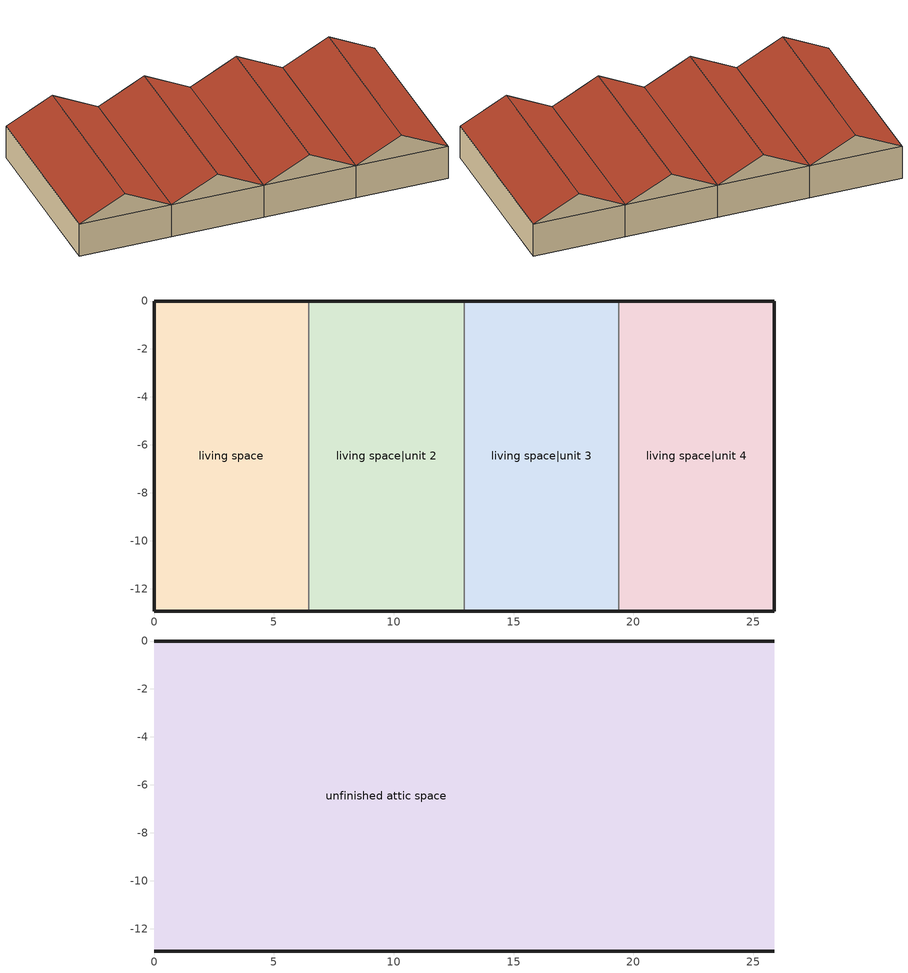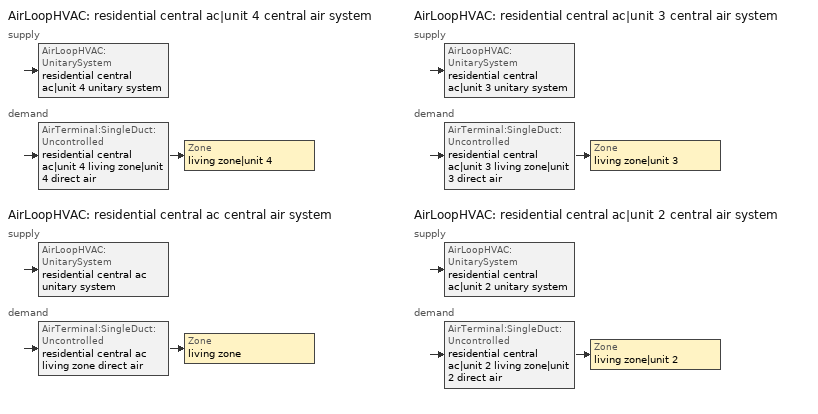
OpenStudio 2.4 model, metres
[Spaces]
living space
 floor ground: 0,-12.93 0,0 6.47,0 6.47,-12.93 z0
 wall outside: 6.47,0 0,0 0,-12.93 6.47,-12.93 z0:2.44
 wall to living space|unit 2: 6.47,-12.93 6.47,0 z0:2.44
living space|unit 2
 floor ground: 6.47,-12.93 6.47,0 12.93,0 12.93,-12.93 z0
 wall outside: 12.93,0 6.47,0 / 6.47,-12.93 12.93,-12.93 z0:2.44
 wall to living space|unit 3: 12.93,-12.93 12.93,0 z0:2.44
living space|unit 3
 floor ground: 12.93,-12.93 12.93,0 19.4,0 19.4,-12.93 z0
 wall outside: 19.4,0 12.93,0 / 12.93,-12.93 19.4,-12.93 z0:2.44
 wall to living space|unit 4: 19.4,-12.93 19.4,0 z0:2.44
living space|unit 4
 floor ground: 19.4,-12.93 19.4,0 25.86,0 25.86,-12.93 z0
 wall outside: 19.4,-12.93 25.86,-12.93 25.86,0 19.4,0 z0:2.44
unfinished attic space
 floor to living space: 0,-12.93 0,0 6.47,0 6.47,-12.93 z2.44
 floor to living space|unit 2: 6.47,-12.93 6.47,0 12.93,0 12.93,-12.93 z2.44
 floor to living space|unit 3: 12.93,-12.93 12.93,0 19.4,0 19.4,-12.93 z2.44
 floor to living space|unit 4: 19.4,-12.93 19.4,0 25.86,0 25.86,-12.93 z2.44
 wall outside: 3.23,-12.93,4.05 0,-12.93,2.44 6.47,-12.93,2.44; 3.23,0,4.05 6.47,0,2.44 0,0,2.44; 9.7,-12.93,4.05 6.47,-12.93,2.44 12.93,-12.93,2.44; 9.7,0,4.05 12.93,0,2.44 6.47,0,2.44; 16.16,-12.93,4.05 12.93,-12.93,2.44 19.4,-12.93,2.44; 16.16,0,4.05 19.4,0,2.44 12.93,0,2.44; 22.63,-12.93,4.05 19.4,-12.93,2.44 25.86,-12.93,2.44; 22.63,0,4.05 25.86,0,2.44 19.4,0,2.44
 roof outside: 3.23,0,4.05 0,0,2.44 0,-12.93,2.44 3.23,-12.93,4.05; 3.23,-12.93,4.05 6.47,-12.93,2.44 6.47,0,2.44 3.23,0,4.05; 9.7,-12.93,4.05 12.93,-12.93,2.44 12.93,0,2.44 9.7,0,4.05; 9.7,0,4.05 6.47,0,2.44 6.47,-12.93,2.44 9.7,-12.93,4.05; 16.16,-12.93,4.05 19.4,-12.93,2.44 19.4,0,2.44 16.16,0,4.05; 16.16,0,4.05 12.93,0,2.44 12.93,-12.93,2.44 16.16,-12.93,4.05; 22.63,-12.93,4.05 25.86,-12.93,2.44 25.86,0,2.44 22.63,0,4.05; 22.63,0,4.05 19.4,0,2.44 19.4,-12.93,2.44 22.63,-12.93,4.05
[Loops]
AirLoopHVAC 'residential central ac|unit 4 central air system'
 supply: AirLoopHVAC:UnitarySystem 'residential central ac|unit 4 unitary system'
 demand: AirTerminal:SingleDuct:Uncontrolled 'residential central ac|unit 4 living zone|unit 4 direct air' > Zone 'living zone|unit 4'
AirLoopHVAC 'residential central ac central air system'
 supply: AirLoopHVAC:UnitarySystem 'residential central ac unitary system'
 demand: AirTerminal:SingleDuct:Uncontrolled 'residential central ac living zone direct air' > Zone 'living zone'
AirLoopHVAC 'residential central ac|unit 3 central air system'
 supply: AirLoopHVAC:UnitarySystem 'residential central ac|unit 3 unitary system'
 demand: AirTerminal:SingleDuct:Uncontrolled 'residential central ac|unit 3 living zone|unit 3 direct air' > Zone 'living zone|unit 3'
AirLoopHVAC 'residential central ac|unit 2 central air system'
 supply: AirLoopHVAC:UnitarySystem 'residential central ac|unit 2 unitary system'
 demand: AirTerminal:SingleDuct:Uncontrolled 'residential central ac|unit 2 living zone|unit 2 direct air' > Zone 'living zone|unit 2'
[Building]
Building: Standards Number of Stories=1; Standards Number of Above Ground Stories=1; Standards Building Type=singlefamilyttached; Standards Number of Living Units=4
[Site]
Denver Intl Ap_CO_USA: Latitude {deg}=39.83; Longitude {deg}=-104.65; Time Zone {hr}=-7; Elevation {m}=1650
[ClimateZones]
Climate Zone Institution Name 2=Building America; Climate Zone Document Year 2=0; Climate Zone Value 2=Cold
[Site:WaterMainsTemperature]
Calculation Method=Correlation; Annual Average Outdoor Air Temperature {C}=10.8753; Maximum Difference In Monthly Average Outdoor Air Temperatures {deltaC}=23.1524
[Site:GroundTemperature:BuildingSurface]
6.71281, 4.94206, 4.80025, 5.64056, 9.01395, 12.3716, 15.2825, 17.1265, 17.2832, 15.7834, 12.9467, 9.69205
[Site:GroundTemperature:Deep]
10.8753, 10.8753, 10.8753, 10.8753, 10.8753, 10.8753, 10.8753, 10.8753, 10.8753, 10.8753, 10.8753, 10.8753
[ThermalZone] Use Ideal Air Loads=No
living zone; living zone|unit 2; living zone|unit 3; living zone|unit 4; unfinished attic zone
[Sizing:Zone] Zone Cooling Design Supply Air Temperature Input Method=SupplyAirTemperature; Zone Cooling Design Supply Air Temperature {C}=14; Zone Cooling Design Supply Air Temperature Difference {deltaC}=11.11; Zone Heating Design Supply Air Temperature Input Method=SupplyAirTemperature; Zone Heating Design Supply Air Temperature {C}=40; Zone Heating Design Supply Air Temperature Difference {deltaC}=11.11; Zone Cooling Design Supply Air Humidity Ratio {kg-H2O/kg-air}=0.0085; Zone Heating Design Supply Air Humidity Ratio {kg-H2O/kg-air}=0.008; Cooling Design Air Flow Method=DesignDay; Heating Design Air Flow Method=DesignDay; Account for Dedicated Outdoor Air System=No; Dedicated Outdoor Air System Control Strategy=NeutralSupplyAir; Dedicated Outdoor Air Low Setpoint Temperature for Design {C}=autosize; Dedicated Outdoor Air High Setpoint Temperature for Design {C}=autosize
living zone; living zone|unit 2; living zone|unit 3; living zone|unit 4; unfinished attic zone
[Zone equipment]
living zone: residential central ac living zone direct air
living zone|unit 2: residential central ac|unit 2 living zone|unit 2 direct air
living zone|unit 3: residential central ac|unit 3 living zone|unit 3 direct air
living zone|unit 4: residential central ac|unit 4 living zone|unit 4 direct air
[Space]
Name | Thermal Zone | Building Unit
living space | living zone | unit 1
living space|unit 2 | living zone|unit 2 | unit 2
living space|unit 3 | living zone|unit 3 | unit 3
living space|unit 4 | living zone|unit 4 | unit 4
unfinished attic space | unfinished attic zone
[BuildingUnit] Building Unit Type=Residential; Building Unit Feature Data Type 3=String; Building Unit Feature Data Type 4=String
Name | Building Unit Feature Name 1 | Building Unit Feature Data Type 1 | Building Unit Feature Value 1 | Building Unit Feature Name 2 | Building Unit Feature Data Type 2 | Building Unit Feature Value 2 | Building Unit Feature Name 3 | Building Unit Feature Value 3 | Building Unit Feature Name 4 | Building Unit Feature Value 4 | Building Unit Feature Name 5 | Building Unit Feature Data Type 5 | Building Unit Feature Value 5 | Building Unit Feature Name 6 | Building Unit Feature Data Type 6 | Building Unit Feature Value 6 | Building Unit Feature Name 7 | Building Unit Feature Data Type 7 | Building Unit Feature Value 7 | Building Unit Feature Name 8 | Building Unit Feature Data Type 8 | Building Unit Feature Value 8 | Building Unit Feature Name 9 | Building Unit Feature Data Type 9 | Building Unit Feature Value 9 | Building Unit Feature Name 10 | Building Unit Feature Data Type 10 | Building Unit Feature Value 10 | Building Unit Feature Name 11 | Building Unit Feature Data Type 11 | Building Unit Feature Value 11 | Building Unit Feature Name 12 | Building Unit Feature Data Type 12 | Building Unit Feature Value 12 | Building Unit Feature Name 13 | Building Unit Feature Data Type 13 | Building Unit Feature Value 13 | Building Unit Feature Name 14 | Building Unit Feature Data Type 14 | Building Unit Feature Value 14 | Building Unit Feature Name 15 | Building Unit Feature Data Type 15 | Building Unit Feature Value 15 | Building Unit Feature Name 16 | Building Unit Feature Data Type 16 | Building Unit Feature Value 16 | Building Unit Feature Name 17 | Building Unit Feature Data Type 17 | Building Unit Feature Value 17 | Building Unit Feature Name 18 | Building Unit Feature Data Type 18 | Building Unit Feature Value 18 | Building Unit Feature Name 19 | Building Unit Feature Data Type 19 | Building Unit Feature Value 19 | Building Unit Feature Name 20 | Building Unit Feature Data Type 20 | Building Unit Feature Value 20 | Building Unit Feature Name 21 | Building Unit Feature Data Type 21 | Building Unit Feature Value 21 | Building Unit Feature Name 22 | Building Unit Feature Data Type 22 | Building Unit Feature Value 22 | Building Unit Feature Name 23 | Building Unit Feature Data Type 23 | Building Unit Feature Value 23 | Building Unit Feature Name 24 | Building Unit Feature Data Type 24 | Building Unit Feature Value 24 | Building Unit Feature Name 25 | Building Unit Feature Data Type 25 | Building Unit Feature Value 25 | Building Unit Feature Name 26 | Building Unit Feature Data Type 26 | Building Unit Feature Value 26 | Building Unit Feature Name 27 | Building Unit Feature Data Type 27 | Building Unit Feature Value 27 | Building Unit Feature Name 28 | Building Unit Feature Data Type 28 | Building Unit Feature Value 28 | Building Unit Feature Name 29 | Building Unit Feature Data Type 29 | Building Unit Feature Value 29 | Building Unit Feature Name 30 | Building Unit Feature Data Type 30 | Building Unit Feature Value 30 | Building Unit Feature Name 31 | Building Unit Feature Data Type 31 | Building Unit Feature Value 31 | Building Unit Feature Name 32 | Building Unit Feature Data Type 32 | Building Unit Feature Value 32 | Building Unit Feature Name 33 | Building Unit Feature Data Type 33 | Building Unit Feature Value 33 | Building Unit Feature Name 34 | Building Unit Feature Data Type 34 | Building Unit Feature Value 34 | Building Unit Feature Name 35 | Building Unit Feature Data Type 35 | Building Unit Feature Value 35 | Building Unit Feature Name 36 | Building Unit Feature Data Type 36 | Building Unit Feature Value 36 | Building Unit Feature Name 37 | Building Unit Feature Data Type 37 | Building Unit Feature Value 37
unit 1; unit 2; unit 3; unit 4 | NumberOfBedrooms | Integer | 3 | NumberOfBathrooms | Double | 2 | SizingInfoHVACCapacityDerateFactorEER | 1.0,1.0,1.0,1.0,1.0 | SizingInfoHVACRatedCFMperTonCooling | 386.1
EPWWeatherInfo | EPWHeaderCity | String | Denver Intl Ap | EPWHeaderState | String | CO | EPWHeaderCountry | USA | EPWHeaderDataSource | TMY3 | EPWHeaderStation | String | 725650 | EPWHeaderLatitude | Double | 39.83 | EPWHeaderLongitude | Double | -104.65 | EPWHeaderTimezone | Double | -7 | EPWHeaderAltitude | Double | 5413.39 | EPWHeaderLocalPressure | Double | 0.819376 | EPWDataAnnualAvgDrybulb | Double | 51.5756 | EPWDataAnnualMinDrybulb | Double | -2.92 | EPWDataAnnualMaxDrybulb | Double | 104 | EPWDataCDD50F | Double | 3072.29 | EPWDataCDD65F | Double | 883.62 | EPWDataHDD50F | Double | 2497.19 | EPWDataHDD65F | Double | 5783.52 | EPWDataAnnualAvgWindspeed | Double | 3.91653 | EPWDataMonthlyAvgDrybulbs | String | 33.4191935483871,31.90142857142857,43.02620967741937,42.48624999999999,59.877741935483854,73.57574999999997,72.07975806451608,72.70008064516134,66.49200000000006,50.079112903225806,37.218250000000005,34.582177419354835 | EPWDataMainsDailyTemps | String | 50.07624256468852,49.9657852697145,49.85758155416448,49.751663461543984,49.64806235849292,49.546808925496705,49.447933147800505,49.351464306529365,49.25743097001694,49.16586098534519,49.07678147009777,48.9902188043294,48.906198622753685,48.82474580715159,48.74588447900296,48.66963799234321,48.59602892684719,48.52507908114245,48.45680946635381,48.391240299881055,48.32839099941181,48.26828017717112,48.21092563440966,48.15634435613204,48.10455250606684,48.05556542187992,48.00939761063228,47.96606274448393,47.92557365664505,47.887942337575495,47.853179931434,47.82129673277788,47.79230218351444,47.76620487010481,47.743012521021186,47.72273200445808,47.705369326298396,47.6909296283348,47.679417186747095,47.67083541083581,47.665186842012595,47.662473153047614,47.66269514757414,47.66585275985061,47.67194505478005,47.68097022818702,47.6929256073519,47.70780765180238,47.725611954361966,47.746333242455066,47.769965379668484,47.796501367568624,47.82593334777399,47.85825260428242,47.89344956605221,47.931513809836495,47.972434063270015,48.01619820820728,48.06279328431128,48.11220549289157,48.16442020099056,48.21942194571703,48.2771944388252,48.33772057153844,48.40098241961582,48.466961248660226,48.53563751966634,48.606990894806984,48.68100024345593,48.75764364844555,48.83689841255739,48.91874106524372,49.00314736957813,49.090092329433034,49.179550196882076,49.27149447982511,49.36589794983359,49.46273265021402,49.56196990428706,49.663580323879835,49.76753381802899,49.87379960189182,49.98234620586294,50.09314148489369,50.20615262801157,50.32134616803694,50.43868799149398,50.558143348713074,50.679676864121596,50.80325254672008,50.928833800740556,51.056383436484104,51.18586368133418,51.317236190942644,51.450462060585075,51.58550183668202,51.72231552848283,51.8608626199085,52.001102081550165,52.14299238281953,52.28649150424779,52.431556949929295,52.57814576010629,52.72621452389105,52.87571939212163,53.02661609034733,53.1788599319402,53.33240583132853,53.48720831734851,53.64322154671014,53.80039931757321,53.95869508322959,54.11806196588759,54.27845277055436,54.43981999901223,54.60211586388488,54.76529230278913,54.92930099256811,55.09409336360176,55.25962061419023,55.42583372500605,55.59268347361075,55.76012044903158,55.928095066394164,56.09655758160655,56.26545810609043,56.434746621555234,56.60437299481053,56.77428699261249,56.94443829654001,57.11477651789601,57.28525121262962,57.45581189627462,57.626408058900026,57.79698918006809,57.96750474379542,58.13790425351288,58.30813724701959,58.47815331142689,58.64790209808762,58.81733333750638,58.98639685422639,59.15504258168846,59.32322057705774,59.49088103601378,59.65797430749968,59.8244509084257,59.99026153832327,60.155357093944815,60.319688683805246,60.483207642660695,60.645865545920266,60.80761422398652,60.96840577652046,61.12819258662674,61.28692733495497,61.44456301371288,61.601052940587266,61.756350772568474,61.91041051967448,62.06318655857034,62.21463364607915,62.3647069325804,62.513361975291694,62.66055475143013,62.8062416712492,62.95037959094745,63.092925825445185,63.23383816102518,63.37307486783391,63.510594712239424,63.64635696904234,63.780321433536166,63.91244843341359,64.04269884051503,64.17103408241611,64.29741615385046,64.42180762796467,64.54417166740183,64.66447203521064,64.7826731055766,64.89873987437228,65.01263796952341,65.1243336611879,65.23379387174461,65.3409861855889,65.44587885873234,65.54844082820324,65.64864172124577,65.7464518643145,65.84184229186198,65.93478475491656,66.02525172944816,66.1132164245191,66.19865279021808,66.28153552537464,66.36184008505177,66.43954268781472,66.51462032277367,66.5870507563981,66.65681253910113,66.72388501159155,66.78824831099192,66.84988337672074,66.90877195613707,66.96489660994588,67.01824071736252,67.06878848103484,67.1165249317214,67.16143593272444,67.20350818407641,67.24272922647855,67.27908744499064,67.31257207247062,67.34317319276323,67.37088174363653,67.3956895194656,67.41758917366263,67.43657422085245,67.45263903879312,67.46577887004098,67.47598982335947,67.48326887487147,67.48761386895481,67.48902351888066,67.48749740719454,67.48303598583998,67.47564057602465,67.4653133678291,67.45205741955826,67.43587665683563,67.41677587144085,67.3947607198906,67.36983772176349,67.34201425776935,67.31129856756353,67.27769974730674,67.24122774697138,67.2018933673949,67.15970825708125,67.11468490875131,67.06683665564324,67.016177667564,66.96272294669309,66.9064883231398,66.84749045025528,66.78574679970077,66.72127565627359,66.65409611249221,66.58422806294226,66.51169219838482,66.43650999962918,66.3587037311714,66.27829643460095,66.19531192177712,66.10977476777741,66.0217103036198,65.93114460876124,65.8381045033745,65.74261754040552,65.64471199741399,65.54441686819918,65.44176185421362,65.33677735576744,65.22949446302547,65.11994494680027,65.00816124914347,64.89417647373837,64.77802437609661,64.65973935356176,64.53935643512291,64.41691127104114,64.29244012229206,64.16597984982745,64.03756790365921,63.907242311768954,63.77504166884635,63.64100512485964,63.50517237346182,63.36758364023565,63.22827967078132,63.08730171864996,62.94469153312682,62.8004913468676,62.65474386339169,62.50749224443585,62.35878009717235,62.20865146129508,62.057150795977584,61.90432296670698,61.75021323199739,61.594867229987095,61.43833096492323,61.280650793538065,61.12187341132087,60.96204583868955,60.80121540706591,60.63942974485897,60.47673676336026,60.313184642555285,60.14882181685554,59.98369696075508,59.81785897441608,59.65135696918745,59.484240253061,59.31655831606938,59.14836081563002,58.979697561839586,58.810618502723216,58.6411737094428,58.471413361469004,58.30138773172097,58.131147171678556,57.96074209647117,57.79022296994788,57.61964028973289,57.4490445722713,57.27848633786901,57.10801609573171,56.937684329007,56.7675414798343,56.59763793440687,56.42802400805046,56.25874993032284,56.08986583013886,55.92142172092521,55.75346748580941,55.5860528628474,55.419227430294114,55.253040591921305,55.08754156238711,54.92277935266162,54.75880275551268,54.595660331056436,54.4334003923767,54.27207099121744,54.11171990375278,53.95239461643853,53.79414231194946,53.63700985520665,53.481043779498904,53.32629027270227,53.17279516360208,53.02060390832105,52.86976157685794,52.720312839740515,52.57230195479677,52.42577275404838,52.280768630730314,52.13733252644028,51.995506918421995,51.85533380698598,51.71685470307155,51.580110615953686,51.44514204109864,51.31198894817151,51.180690769199586,51.051286386894986,50.92381412313986,50.79831172763779,50.67481636673449,50.553364612411414,50.433992431455266,50.3167351748068,50.20162756709197 | EPWDataMainsMonthlyTemps | String | 48.74588447900296,47.67194505478005,49.179550196882076,52.87571939212163,57.79698918006809,62.66055475143013,66.19865279021808,67.48902351888066,66.19531192177712,62.65474386339169,57.79022296994788,52.86976157685794 | EPWDataMainsAvgTemp | Double | 57.5779 | EPWDataGroundMonthlyTemps | String | 44.08306285945173,40.89570904991865,40.64045432632048,42.153016571250646,48.225111118704206,54.268919273837525,59.508577937551024,62.82777283423508,63.10975667174995,60.41014950381947,55.304105212311526,49.445696474514364 | EPWDataWSF | Double | 0.59 | EPWDataMonthlyAvgDailyHighDrybulbs | String | 47.41032258064516,46.58642857142857,55.15032258064517,53.708,72.80193548387098,88.67600000000002,86.1858064516129,85.87225806451613,82.082,63.18064516129033,48.73400000000001,48.87935483870968 | EPWDataMonthlyAvgDailyLowDrybulbs | String | 19.347741935483874,19.856428571428573,30.316129032258065,31.112,47.41612903225806,57.901999999999994,59.063870967741934,60.956774193548384,52.352000000000004,38.41612903225806,27.002000000000002,23.02903225806451 | EPWDesignHeatingDrybulb | Double | 6.8 | EPWDesignHeatingWindspeed | Double | 12 | EPWDesignCoolingDrybulb | Double | 91.76 | EPWDesignCoolingWetbulb | Double | 60.08 | EPWDesignCoolingHumidityRatio | Double | 0.00605039 | EPWDesignCoolingWindspeed | Double | 4.2 | EPWDesignDailyTemperatureRange | Double | 27.36 | EPWDesignDehumidDrybulb | Double | 67.28 | EPWDesignDehumidHumidityRatio | Double | 0.0122954 | EPWDesignCoolingDirectNormal | Double | 985 | EPWDesignCoolingDiffuseHorizontal | Double | 84
[Coil:Cooling:DX:SingleSpeed] Availability Schedule=Always On Discrete; Rated Total Cooling Capacity {W}=autosize; Rated Sensible Heat Ratio=0.740403; Rated COP {W/W}=3.95054; Rated Air Flow Rate {m3/s}=autosize; Rated Evaporator Fan Power Per Volume Flow Rate {W/(m3/s)}=773.391; Nominal Time for Condensate Removal to Begin {s}=1000; Ratio of Initial Moisture Evaporation Rate and Steady State Latent Capacity=1.5; Maximum Cycling Rate {cycles/hr}=3; Latent Capacity Time Constant {s}=45; Condenser Type=AirCooled; Evaporative Condenser Effectiveness=0; Evaporative Condenser Air Flow Rate {m3/s}=Autosize; Evaporative Condenser Pump Rated Power Consumption {W}=Autosize; Crankcase Heater Capacity {W}=0; Maximum Outdoor Dry-Bulb Temperature for Crankcase Heater Operation {C}=12.7778; Basin Heater Capacity {W/K}=0; Basin Heater Setpoint Temperature {C}=10
Name | Total Cooling Capacity Function of Temperature Curve | Total Cooling Capacity Function of Flow Fraction Curve | Energy Input Ratio Function of Temperature Curve | Energy Input Ratio Function of Flow Fraction Curve | Part Load Fraction Correlation Curve
residential central ac|unit 4 cooling coil | Cool-Cap-fT1 | Cool-Cap-fFF1 | Cool-EIR-fT1 | Cool-EIR-fFF1 | Cool-PLF-fPLR1
residential central ac cooling coil | Cool-Cap-fT1 1 | Cool-Cap-fFF1 1 | Cool-EIR-fT1 1 | Cool-EIR-fFF1 1 | Cool-PLF-fPLR1 1
residential central ac|unit 3 cooling coil | Cool-Cap-fT1 2 | Cool-Cap-fFF1 2 | Cool-EIR-fT1 2 | Cool-EIR-fFF1 2 | Cool-PLF-fPLR1 2
residential central ac|unit 2 cooling coil | Cool-Cap-fT1 3 | Cool-Cap-fFF1 3 | Cool-EIR-fT1 3 | Cool-EIR-fFF1 3 | Cool-PLF-fPLR1 3
[Fan:OnOff] Availability Schedule=Always On Discrete; Fan Efficiency=0.117562; Pressure Rise {Pa}=124.55; Maximum Flow Rate {m3/s}=autosize; Motor Efficiency=1; Motor In Airstream Fraction=1
Name | Fan Power Ratio Function of Speed Ratio Curve | Fan Efficiency Ratio Function of Speed Ratio Curve
residential central ac|unit 4 supply fan | Fan On Off Power Curve | Fan On Off Efficiency Curve
residential central ac supply fan | Fan On Off Power Curve 1 | Fan On Off Efficiency Curve 1
residential central ac|unit 3 supply fan | Fan On Off Power Curve 2 | Fan On Off Efficiency Curve 2
residential central ac|unit 2 supply fan | Fan On Off Power Curve 3 | Fan On Off Efficiency Curve 3
[AirLoopHVAC:UnitarySystem] Control Type=Load; Dehumidification Control Type=None; Availability Schedule=Always On Discrete; Fan Placement=BlowThrough; Supply Air Fan Operating Mode Schedule=Always Off Discrete; DX Heating Coil Sizing Ratio=1; Use DOAS DX Cooling Coil=No; DOAS DX Cooling Coil Leaving Minimum Air Temperature {C}=2; Latent Load Control=SensibleOnlyLoadControl; Supply Air Flow Rate During Cooling Operation {m3/s}=autosize; Supply Air Flow Rate During Heating Operation {m3/s}=1e-007; Supply Air Flow Rate When No Cooling or Heating is Required {m3/s}=0; Maximum Supply Air Temperature {C}=48.8889; Maximum Outdoor Dry-Bulb Temperature for Supplemental Heater Operation {C}=21; Maximum Cycling Rate {cycles/hr}=2.5; Heat Pump Time Constant {s}=60; Fraction of On-Cycle Power Use=0.01; Heat Pump Fan Delay Time {s}=60; Ancilliary On-Cycle Electric Power {W}=0; Ancilliary Off-Cycle Electric Power {W}=0
Name | Controlling Zone or Thermostat Location | Supply Fan | Cooling Coil
residential central ac|unit 4 unitary system | living zone|unit 4 | residential central ac|unit 4 supply fan | residential central ac|unit 4 cooling coil
residential central ac unitary system | living zone | residential central ac supply fan | residential central ac cooling coil
residential central ac|unit 3 unitary system | living zone|unit 3 | residential central ac|unit 3 supply fan | residential central ac|unit 3 cooling coil
residential central ac|unit 2 unitary system | living zone|unit 2 | residential central ac|unit 2 supply fan | residential central ac|unit 2 cooling coil
[AirLoopHVAC] Availability Schedule=Always On Discrete; Design Supply Air Flow Rate {m3/s}=AutoSize
residential central ac|unit 4 central air system; residential central ac central air system; residential central ac|unit 3 central air system; residential central ac|unit 2 central air system
[Sizing:System] Type of Load to Size On=Sensible; Design Outdoor Air Flow Rate {m3/s}=Autosize; Minimum System Air Flow Ratio=0.3; Preheat Design Temperature {C}=7; Preheat Design Humidity Ratio {kg-H2O/kg-Air}=0.008; Precool Design Temperature {C}=12.8; Precool Design Humidity Ratio {kg-H2O/kg-Air}=0.008; Central Cooling Design Supply Air Temperature {C}=12.8; Central Heating Design Supply Air Temperature {C}=16.7; Sizing Option=NonCoincident; 100% Outdoor Air in Cooling=Yes; 100% Outdoor Air in Heating=Yes; Central Cooling Design Supply Air Humidity Ratio {kg-H2O/kg-Air}=0.0085; Central Heating Design Supply Air Humidity Ratio {kg-H2O/kg-Air}=0.008; Cooling Design Air Flow Method=DesignDay; Cooling Design Air Flow Rate {m3/s}=0; Heating Design Air Flow Method=DesignDay; Heating Design Air Flow Rate {m3/s}=0; System Outdoor Air Method=ZoneSum; Zone Maximum Outdoor Air Fraction=1; Cooling Supply Air Flow Rate Per Floor Area {m3/s-m2}=0.00996765; Cooling Fraction of Autosized Cooling Supply Air Flow Rate=1; Cooling Supply Air Flow Rate Per Unit Cooling Capacity {m3/s-W}=3.94755e-05; Heating Supply Air Flow Rate Per Floor Area {m3/s-m2}=0.00996765; Heating Fraction of Autosized Heating Supply Air Flow Rate=1; Heating Fraction of Autosized Cooling Supply Air Flow Rate=1; Heating Supply Air Flow Rate Per Unit Heating Capacity {m3/s-W}=3.15882e-05; Cooling Design Capacity Method=CoolingDesignCapacity; Cooling Design Capacity {W}=autosize; Cooling Design Capacity Per Floor Area {W/m2}=234.7; Fraction of Autosized Cooling Design Capacity=1; Heating Design Capacity Method=HeatingDesignCapacity; Heating Design Capacity {W}=autosize; Heating Design Capacity Per Floor Area {W/m2}=157; Fraction of Autosized Heating Design Capacity=1; Central Cooling Capacity Control Method=OnOff
residential central ac|unit 4 central air system; residential central ac central air system; residential central ac|unit 3 central air system; residential central ac|unit 2 central air system
[AirTerminal:SingleDuct:Uncontrolled] Availability Schedule=Always On Discrete; Maximum Air Flow Rate {m3/s}=AutoSize
residential central ac|unit 4 living zone|unit 4 direct air; residential central ac living zone direct air; residential central ac|unit 3 living zone|unit 3 direct air; residential central ac|unit 2 living zone|unit 2 direct air
[Curve:Biquadratic] Minimum Value of x=13.88; Maximum Value of x=23.88; Minimum Value of y=18.33; Maximum Value of y=51.66
Name | Coefficient1 Constant | Coefficient2 x | Coefficient3 x**2 | Coefficient4 y | Coefficient5 y**2 | Coefficient6 x*y
Cool-Cap-fT1; Cool-Cap-fT1 1; Cool-Cap-fT1 2; Cool-Cap-fT1 3 | 1.5509 | -0.0750501 | 0.00309714 | 0.00240111 | -5.0544e-05 | -0.000427281
Cool-EIR-fT1; Cool-EIR-fT1 1; Cool-EIR-fT1 2; Cool-EIR-fT1 3 | -0.304283 | 0.118048 | -0.00342467 | -0.00626191 | 0.000695427 | -0.000469975
[Curve:Quadratic] Minimum Value of x=0
Name | Coefficient1 Constant | Coefficient2 x | Coefficient3 x**2 | Maximum Value of x | Minimum Curve Output | Maximum Curve Output
Cool-PLF-fPLR1; Cool-PLF-fPLR1 1; Cool-PLF-fPLR1 2; Cool-PLF-fPLR1 3 | 0.93 | 0.07 | 0 | 1 | 0.7 | 1
Cool-Cap-fFF1; Cool-Cap-fFF1 1; Cool-Cap-fFF1 2; Cool-Cap-fFF1 3 | 0.718605 | 0.4101 | -0.128705 | 2 | 0 | 2
Cool-EIR-fFF1; Cool-EIR-fFF1 1; Cool-EIR-fFF1 2; Cool-EIR-fFF1 3 | 1.323 | -0.477711 | 0.154712 | 2 | 0 | 2
[Schedule:Constant]
Name | Value
Always On Discrete | 1
Always Off Discrete | 0
[Curve:Exponent] Coefficient1 Constant=1; Coefficient2 Constant=0; Coefficient3 Constant=0; Minimum Value of x=0; Maximum Value of x=1
Fan On Off Power Curve; Fan On Off Power Curve 1; Fan On Off Power Curve 2; Fan On Off Power Curve 3
[Curve:Cubic] Coefficient1 Constant=1; Coefficient2 x=0; Coefficient3 x**2=0; Coefficient4 x**3=0; Minimum Value of x=0; Maximum Value of x=1
Fan On Off Efficiency Curve; Fan On Off Efficiency Curve 1; Fan On Off Efficiency Curve 2; Fan On Off Efficiency Curve 3
